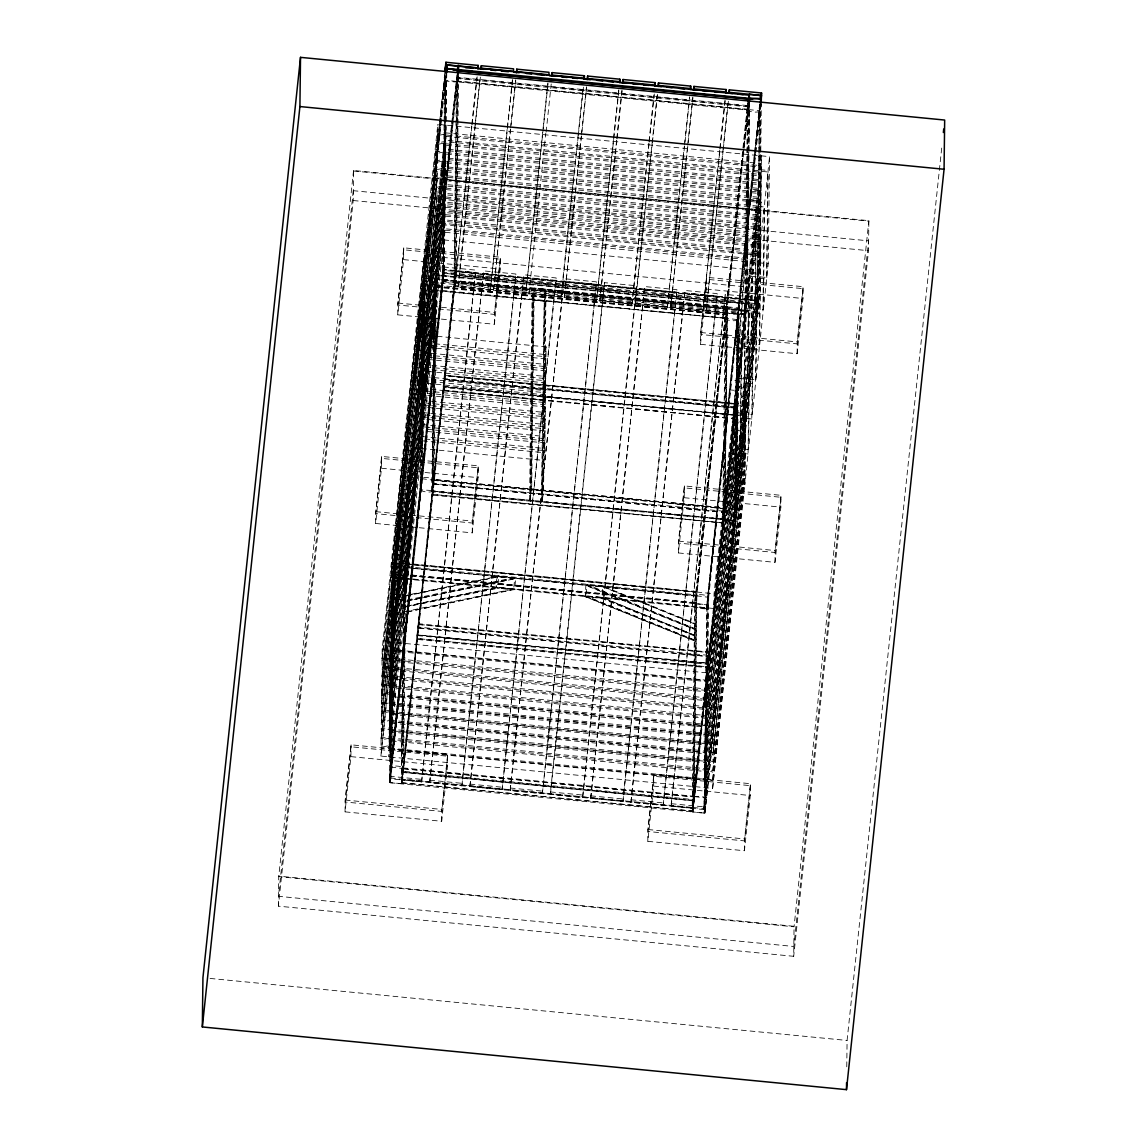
<?xml version="1.0" encoding="UTF-8"?>
<svg xmlns="http://www.w3.org/2000/svg" width="1147" height="1147" viewBox="0 0 1147 1147"><rect width="100%" height="100%" fill="white"/><g stroke="black" fill="none" stroke-linecap="round" stroke-linejoin="round"><path stroke-width="0.75" stroke-dasharray="5 3.75" d="M278.377 906.159L278.735 876.136L794.068 926.303L793.695 956.311L278.377 906.159L353.19 200.524L353.548 170.502L868.867 220.668L868.508 250.691L793.695 956.311M345.046 811.861L345.19 800.047L351.054 744.819L447.674 754.224L447.531 766.038L441.667 821.266L345.046 811.861L350.91 756.633L351.054 744.819M375.628 523.462L375.772 511.662L381.621 456.434L478.242 465.84L478.098 477.654L472.249 532.868L375.628 523.462L381.478 468.248L381.621 456.434M736.732 475.546L744.747 478.786L744.661 486.17L712.617 788.362L380.89 756.074L436.706 215.292L444.792 213.614L389.163 738.238L381.076 739.915L380.99 747.299L389.077 745.622M381.105 738.439L436.72 213.815L444.807 212.138L389.177 736.761L381.105 738.439L436.921 197.585L445.007 195.908M436.921 197.585L381.306 722.209L381.205 729.592L389.292 727.915M381.32 720.732L436.935 196.108L445.022 194.431L389.392 719.054L381.32 720.732L381.406 713.348L437.136 179.864L445.222 178.186L389.593 702.81L381.521 704.487L381.421 711.871L389.507 710.194M381.535 703.011L437.15 178.387L445.237 176.71L389.622 701.333L381.535 703.011L381.621 695.627L437.251 171.018L445.323 169.34M389.722 692.487L381.636 694.164L381.736 686.781L437.351 162.157L445.437 160.48L389.808 685.103L381.736 686.781M381.75 685.304L437.365 160.68L445.452 159.003L389.837 683.626L381.75 685.304L446.111 71.989M381.865 676.443L437.48 151.82L445.566 150.142L389.937 674.766L381.865 676.443L444.936 73.637M382.051 660.199L381.965 667.583L390.052 665.905L445.667 141.282L437.581 142.959L437.681 135.575L445.753 133.912L390.138 658.521L382.051 660.199L437.681 135.575M382.08 658.808L437.695 134.185L445.782 132.507L390.152 657.131L382.08 658.808L382.195 648.973L437.81 124.349L769.551 156.637L768.246 263.71L766.784 277.517L758.726 276.742L760.031 169.67L761.508 155.863L760.189 262.964L758.726 276.742M455.588 270.864L444.09 269.731L389.865 782.67L389.392 778.999L443.387 269.43L475.589 272.57L421.594 781.853L389.392 778.713L443.416 266.964L475.618 270.104L475.589 272.57M389.894 737.951L705.52 768.676L704.674 778.813L389.048 748.088L389.98 730.567L705.606 761.293M389.994 729.091L705.634 759.816L704.774 771.429L389.134 740.704L390.08 721.721L705.72 752.446L704.875 762.569L389.249 731.843L390.08 721.721M390.109 720.244L705.735 750.97L704.889 761.092L389.263 730.367L390.195 712.861L705.835 743.586M390.209 711.384L705.849 742.109L704.989 753.708L389.349 722.983L390.295 704L705.935 734.725M390.324 702.523L705.95 733.248L705.09 744.862L389.464 714.137L390.41 695.139L706.05 725.865L705.204 736.001L389.564 705.276L390.41 695.139M390.424 693.663L706.065 724.388L705.219 734.524L389.579 703.799L390.525 686.293M390.539 684.816L706.165 715.542L705.305 727.141L389.679 696.415L390.625 677.433L389.779 687.555L705.419 718.28L706.265 708.158L389.908 677.232L390.84 659.711M706.151 717.018L389.808 686.078L390.74 668.572L389.894 678.709L705.52 709.434L706.366 699.297L390.023 668.371M390.855 658.235L706.495 688.96L705.634 700.573L389.994 669.848L390.955 650.865L706.581 681.576L705.749 691.713L390.109 660.987L390.955 650.865M706.48 690.437L390.123 659.597L391.055 642.091L706.695 672.816M392.546 577.773C413.78 578.174 403.601 580.783 391.844 577.658L391.987 562.403L424.519 255.595L746.597 286.951L746.41 301.718L424.333 270.362L424.519 255.595M390.353 778.799L389.478 777.938L391.944 577.027L392.804 578.045L390.353 778.799L389.392 778.999M392.589 577.084L404.174 578.217L401.421 779.257L390.123 777.895L392.532 574.375L440.864 118.514M390.424 778.196L393.048 566.604C394.453 563.966 404.748 565.328 405.938 567.708L403.429 772.548L693.29 800.764L403.429 772.347L403.529 771.329L693.39 799.545L693.318 800.62M404.934 600.153L393.478 599.064L393.435 594.232L403.199 476.923L414.798 478.041M391.586 767.142L394.038 566.389L405.278 567.693L402.826 768.547L391.586 767.142L394.109 565.772M397.751 314.851L397.894 303.037L403.744 247.809L500.364 257.215L500.221 269.029L494.371 324.257L397.751 314.851L403.601 259.623L403.744 247.809M749.493 103.56L747.098 298.994L693.103 808.277L401.307 779.874L403.83 578.489M761.35 101.94L758.97 303.797L704.961 813.123L692.903 812.191L692.186 811.001L402.325 782.784L402.124 783.731L405.063 566.833M404.461 606.505L404.317 612.512L514.731 589.4L515.691 577.873L499.275 576.009C496.336 575.378 494.529 587.995 497.97 588.282L514.085 589.744M706.767 608.369L404.733 578.905L404.877 574.346L694.738 602.562L694.652 603.738L747.686 103.402M390.152 782.727L692.1 811.875L692.2 807.861L402.353 779.186L692.229 807.459L693.691 796.204L705.362 797.065L706.222 798.083L708.688 597.171C707.455 594.791 697.204 593.443 695.799 596.067L405.938 567.607L695.828 595.537L695.942 591.508L406.052 563.292L405.952 567.364L406.024 566.632L695.899 594.849L693.103 808.277L692.229 807.402L694.709 603.164L404.791 575.206L706.996 604.713M417.522 639.409L417.651 634.85L707.527 663.066L707.384 667.669L417.522 639.452L417.608 638.592L707.484 666.808L707.412 667.568M422.067 318.049L422.297 323.11L433.924 324.357L434.885 324.099L434.957 319.31L422.067 318.049L413.006 378.381L413.952 377.177L425.05 378.238L425.881 379.628M431.946 490.873L434.742 289.876L432.304 490.586L420.992 489.798L423.616 278.205L424.533 277.373L435.631 278.449L432.949 490.658C431.63 493.253 421.279 491.934 420.06 489.54L422.512 288.643C422.928 291.18 434.928 292.657 435.401 289.689L725.248 318.249L435.301 290.521L435.416 286.506M444.778 72.949L422.655 283.782L454.872 286.922L457.71 73.379M418.856 623.767L418.755 624.613L708.645 652.5L418.77 624.412L418.755 627.796L708.588 656.571L418.712 628.155L418.856 623.753L708.731 652.012L708.617 656.084L708.688 655.353L418.813 627.137M420.935 490.414L423.386 289.646M422.168 478.758L424.562 277.99L435.86 279.352L433.408 480.163L422.168 478.758L424.691 277.388M421.594 781.853L475.618 270.104M431.889 491.475L434.34 290.721M432.806 495.246L432.921 491.045L432.82 495.217L722.753 522.946L432.906 494.4L722.739 522.831M429.652 782.627L483.676 270.893L515.878 274.018L515.849 276.484L461.854 785.767L429.652 782.627L483.676 270.893M380.89 756.074L436.591 224.066L444.678 222.389M436.72 213.815L436.806 206.446L444.893 204.768M436.935 196.108L437.021 188.725L445.108 187.047M437.15 178.387L437.251 171.018M381.636 694.164L437.351 162.157M437.365 160.68L437.466 153.297L445.538 151.619L389.923 676.243L381.836 677.92M437.48 151.82L437.566 144.436L445.653 142.758L390.023 667.382L381.951 669.059M437.695 134.185L437.81 124.349M434.025 484.02L723.872 512.379L433.996 484.163L436.634 274.864L726.51 303.123L723.685 519.892L735.213 520.838L738.324 308.529L727.026 307.697L724.56 508.508L736.159 509.626L738.367 308.543M748.446 102.613L745.794 311.267L744.933 310.249L455.058 282.033L454.155 282.865L443.043 281.789L444.979 123.675M445.007 121.897L445.509 81.036L444.635 80.018L442.183 280.929L443.043 281.789M456.348 123.847L454.112 282.248L443.115 281.187L445.696 73.136M446.341 73.207L443.932 270.405L455.531 271.495M443.989 273.129L444.018 269.789M444.29 270.133L446.757 72.318M443.961 390.08L733.808 418.641L443.86 390.912L444.004 386.338L733.851 414.913L734.983 404.131L445.122 375.944M443.889 390.84L443.975 386.783L733.836 415.157L733.736 419.157M441.667 821.266L441.81 809.452L447.674 754.224M453.997 282.865L456.52 81.48L445.28 80.075L443.115 281.187M456.377 122.069L457.61 74.254M457.452 81.838L457.524 81.079L747.385 109.295L747.299 110.141L457.424 81.896L457.567 77.336L747.428 105.553M457.94 74.283L455.574 274.262L401.579 783.544L455.302 270.592L456.162 271.796L746.037 300.012C747.959 295.223 742.912 309.389 744.933 310.45L455.058 282.234M512.58 80.218L490.299 290.363L458.083 287.237L480.02 78.182M461.854 785.767L515.878 274.018M472.249 532.868L472.392 521.068L478.242 465.84M469.912 786.555L523.935 274.807L556.137 277.947L556.109 280.398L502.114 789.681L469.912 786.555L523.935 274.807M490.299 290.363L507.132 129.41M548.008 83.659L525.727 293.818L493.511 290.678L510.358 129.711M494.371 324.257L494.515 312.443L500.364 257.215M502.114 789.681L556.137 277.947M510.171 790.469L564.195 278.721L596.397 281.861L596.368 284.327L542.373 793.609L510.171 790.469L564.195 278.721M525.727 293.818L547.85 82.985M528.939 294.134L528.982 291.668L561.184 294.808L561.155 297.259L528.939 294.134L545.786 133.167M529.57 500.207L532.022 299.295L533.126 288.872L534.043 288.04L545.14 289.101L546.015 289.976L543.563 490.887L542.101 501.942L529.699 500.622L531.032 489.009L542.689 489.869L543.563 490.887M530.502 500.465L532.667 299.367L534.129 288.657M530.43 501.081L532.667 299.367M530.674 489.626L533.126 288.872M530.215 500.121L531.319 489.697L533.771 288.929M542.918 490.816L545.341 289.919L544.266 300.485L541.785 501.339L542.846 490.601L531.678 489.411L534.187 288.04M541.384 502.142L544.266 300.485M542.445 501.311L545.14 289.101M421.623 448.52L544.022 460.434L544.825 452.764L544.954 442.928L422.555 431.014M544.968 440.763L422.583 428.849L421.766 436.52L544.165 448.434L544.968 440.763L545.097 430.928L422.713 419.013M421.924 424.519L544.309 436.433L545.126 428.763L545.241 418.913L422.856 406.999M422.067 412.504L544.452 424.419L545.269 416.748L545.384 406.913L422.999 394.998M545.413 404.748L423.028 392.833L422.211 400.504L544.596 412.418L545.413 404.748L545.542 394.898L423.143 382.983M422.354 388.489L544.753 400.403L545.685 382.897L423.3 370.983L422.483 378.653L544.868 390.568L545.685 382.897M544.897 388.403L545.829 370.897L423.444 358.982M545.857 368.732L423.472 356.817L422.655 364.488L545.04 376.388L545.857 368.732L545.972 358.882L423.587 346.968M422.799 352.473L545.183 364.388L546.001 356.717L546.115 346.881L423.73 334.967M542.373 793.609L596.397 281.861M657.159 95.43L582.633 797.523L550.431 794.384L550.46 791.932L604.455 282.649L636.657 285.775L636.628 288.241L604.426 285.101L604.455 282.649M618.864 90.57L596.583 300.715L564.381 297.575L581.214 136.608M582.633 797.523L636.657 285.775M596.583 300.715L613.416 139.748M590.691 798.312L644.714 286.564L676.916 289.704L676.888 292.155L622.893 801.438L590.691 798.312L644.714 286.564M649.001 143.877L632.011 304.156L599.809 301.03L616.642 140.063M622.893 801.438L676.916 289.704M632.011 304.156L648.844 143.203M635.237 304.471L635.266 302.019L667.468 305.145L667.439 307.611L635.237 304.471L652.227 144.192M630.95 802.226L684.974 290.478L717.176 293.618L717.147 296.084L663.152 805.366L630.95 802.226L684.974 290.478M647.797 841.324L647.94 829.525L653.804 774.297L750.425 783.702L750.281 795.516L744.417 850.73L647.797 841.324L653.661 786.111L653.804 774.297M663.152 805.366L717.176 293.618M719.699 150.099L702.867 311.052L670.665 307.926L687.497 146.959M704.344 809.624L671.21 806.14L671.239 803.689L725.234 294.406L757.436 297.532L703.412 809.28L757.436 297.532M678.379 552.94L678.522 541.126L684.372 485.912L780.992 495.318L780.849 507.117L774.999 562.345L678.379 552.94L684.229 497.712L684.372 485.912M746.783 299.252L692.745 811.89L749.851 273.344L749.966 263.509L758.024 264.283L757.895 274.133L737.736 464.349L729.678 463.56L746.654 238.318L754.712 239.106L737.736 464.349M695.555 607.322L748.331 103.459M694.336 796.62L705.577 797.968L708.043 597.214L696.745 595.852L693.992 796.893L696.86 595.236M700.502 344.315L706.351 289.087L706.495 277.287L803.115 286.693L802.972 298.492L797.122 353.72L700.502 344.315L700.645 332.501L719.857 150.773M738.295 314.507L706.093 311.367L728.015 102.327M707.814 596.311L705.118 808.52L704.215 809.366L706.925 607.695M704.373 809.667L704.33 813.008L758.368 300.385L704.014 813.28M706.882 604.971L704.172 808.735L692.888 807.416L695.34 606.562L706.724 607.939M704.975 813.08L759.013 300.442L725.205 296.858L725.234 294.406M746.597 286.951L714.065 593.745L713.893 608.512L391.815 577.156M712.617 788.362L744.747 478.786M704.702 776.347L712.731 779.587L744.862 470.012L736.833 466.772L704.803 768.963L712.817 772.218M759.73 241.687L760.518 236.468L444.878 205.743L444.104 210.962L760.504 241.931L704.817 767.486L712.832 770.741L744.991 459.689L745.077 452.305L737.048 449.065L705.018 751.256L713.033 754.497L712.947 761.88L704.932 758.64M713.061 753.02L745.091 450.828L737.077 447.588L705.032 749.78L713.061 753.02L745.206 441.968L745.292 434.584L737.277 431.344L705.233 733.535L713.248 736.79L713.162 744.159L705.147 740.919M713.463 719.069L705.448 715.828L737.492 413.623L745.507 416.877L713.377 726.452L705.362 723.212M713.491 717.592L745.521 415.4L737.507 412.16L705.462 714.352L713.491 717.592L745.636 406.54L745.722 399.156L737.707 395.916M705.677 696.63L713.706 699.871L713.792 692.501L705.778 689.247M722.667 523.462L725.277 314.78L726.424 303.74L436.649 274.893M435.631 278.449L436.505 279.323L726.395 307.539L726.452 303.726L436.563 275.595M723.9 511.892L724.015 507.82L434.14 479.546L724.015 507.82L722.825 519.161L432.906 491.102M724.918 508.221L727.37 307.468M727.442 306.851L738.381 307.912L739.256 308.787L736.804 509.698L736.087 508.709L724.99 507.619L727.442 306.851L726.395 307.539L436.505 279.323M445.165 378.639L445.079 379.456L734.969 407.543L735.012 404.117L445.122 375.772L445.065 379.843L734.926 408.06L735.069 403.5L445.194 375.255L735.069 403.5M734.639 520.953L737.148 319.583L725.908 318.178L723.456 518.989L734.754 520.337L737.206 319.583M735.93 508.68L738.381 307.912M738.625 390.726L738.754 380.89L730.696 380.101L730.582 389.951L738.625 390.726L758.798 200.524L758.913 190.674L750.869 189.886L733.894 415.142L741.937 415.917L758.798 200.524L750.74 199.736M744.804 314.808L744.89 313.991L455.015 285.775L454.929 286.592L744.79 314.851L744.919 310.393M745.579 310.364L748.03 109.553L759.629 110.686L757.178 311.439L745.579 310.307M746.74 302.607L748.489 152.422M748.504 150.644L749.091 102.671M712.731 779.587L744.862 470.012M712.832 770.741L744.876 468.535L744.962 461.166L736.947 457.911M745.091 450.828L745.177 443.445L737.163 440.204M745.507 416.877L745.421 424.261L737.392 421.006L705.333 724.675L713.362 727.929L713.276 735.313L705.247 732.058L737.292 429.867L745.306 433.107L745.407 425.738L737.378 422.483M745.521 415.4L745.622 408.017L737.593 404.776L705.563 706.968L713.577 710.208M713.706 699.871L745.736 397.679L745.837 390.295L737.808 387.055M712.717 780.978L704.688 777.738L745.851 388.905L745.966 379.069L737.922 378.281M746.711 299.783L748.833 152.15M748.862 150.372L749.45 102.398M744.819 484.608L746.138 377.535L738.08 376.746L736.775 483.819L744.819 484.608L748.073 453.925L749.392 346.853L741.335 346.064L740.03 453.151L748.073 453.925M704.573 787.588L747.443 383.198L748.747 276.126L756.805 276.9L755.5 383.973L752.246 414.655L744.188 413.881L745.493 306.808L753.55 307.582L752.246 414.655M760.504 241.931L759.199 349.003L755.945 379.686L747.901 378.897L749.206 271.825L757.264 272.613M748.532 449.638L749.837 342.566L741.794 341.777L740.475 448.85L748.532 449.638L751.787 418.956L753.092 311.884M744.417 850.73L744.575 838.93L750.425 783.702M747.901 378.897L751.156 348.215L752.461 241.142L692.143 808.477L692.229 807.402M751.6 343.928L752.919 236.856L756.16 206.173L764.217 206.962L762.913 314.034L759.658 344.702L751.6 343.928L754.855 313.246L756.16 206.173M755.314 308.944L756.619 201.872L759.873 171.204L767.931 171.978L766.612 279.051L763.372 309.733L755.314 308.944L758.568 278.277L766.612 279.051M755.945 379.686L759.271 110.958M760.461 102.843L757.809 311.511L756.905 312.328L745.048 311.095L743.729 418.168L751.787 418.956M760.69 103.804L758.282 301.016L747.041 299.611M759.658 344.702L760.963 237.63L764.217 206.962M763.372 309.733L764.676 202.661L767.931 171.978M766.784 277.517L768.089 170.444L769.551 156.637M774.999 562.345L775.143 550.531L780.992 495.318M797.122 353.72L797.265 341.906L803.115 286.693M846.758 1066.81L847.088 1040.444L942.031 144.981M403.486 768.648L693.376 796.821L403.472 768.805C403.429 765.78 391.342 765.063 390.597 767.357M532.022 299.295L532.896 300.313L544.553 301.174L546.015 289.976M748.403 99.617L694.595 607.121C694.552 606.491 704.143 610.089 707.484 608.383L755.629 154.3M725.262 317.963C725.434 320.902 737.177 321.777 738.152 319.368M722.811 518.874L432.935 490.801M758.927 301.073L758.052 300.055L704.057 809.538M404.733 578.905L458.628 70.641L456.133 275.194L745.994 303.754L456.119 275.538L456.219 274.319L758.267 303.783M726.467 306.521L436.534 278.907L726.409 307.081M723.972 511.218L434.068 483.561M735.026 406.913L422.512 376.488M515.118 578.475L405.522 601.214L514.688 578.131L513.67 589.171L497.612 587.364L498.873 576.683L514.688 578.131M601.415 597.73L694.308 635.295L602.806 597.558L603.265 586.232L585.888 584.941L585.257 596.669L694.193 640.729L695.426 629.015L587.092 585.171L585.73 596.168L601.903 597.472L602.892 586.805L587.092 585.171M456.219 274.463L444.247 273.258L390.31 782.741M744.933 310.249L747.4 106.155L457.538 77.781M432.906 491.217L722.796 519.218M456.148 275.022L746.009 303.611M693.333 800.248L403.457 771.945M733.822 415.013L443.903 387.557M435.416 286.478L725.277 314.78L435.344 287.166M445.093 379.37L734.94 407.873M694.322 635.108L694.25 635.839L601.343 598.347L585.257 596.669M746.023 303.267L746.095 302.536L692.114 811.818M404.404 607.136L497.97 588.282M405.594 600.713L417.006 463.359L416.175 461.969L404.647 600.483L392.747 598.963L404.131 462.098L405.235 460.893L393.693 599.408M694.279 635.352L695.526 623.567L602.648 586.074M695.455 628.929L587.164 584.569M417.594 635.581L707.427 664.285L707.498 663.468L417.637 634.994L707.527 663.267L708.645 652.7M722.739 519.605L432.849 491.877M393.378 598.963L405.135 461.768L416.361 463.23L404.977 600.096M405.02 595.322L414.425 478.442M705.763 690.322L706.609 680.185L390.969 649.46M705.548 707.957L706.394 697.82L390.754 667.095M705.434 716.803L706.28 706.681L390.64 675.956M402.353 779.444L402.267 780.261L471.704 125.955M694.724 602.906L404.862 574.489M694.308 635.037L601.903 597.472M435.401 286.406L725.32 314.178M405.536 601.343L516.021 578.561M435.43 286.105L725.305 314.364M443.975 386.639L733.865 414.755M747.414 105.696L747.328 106.771L457.467 78.555M497.612 587.364L404.475 606.634L496.694 587.221M353.548 170.502L278.735 876.638L794.054 926.79L868.867 220.668M391.844 577.658L445.366 73.064M441.05 116.722L445.581 73.996M392.804 578.045L446.427 72.118M381.521 704.487L437.136 179.864M381.076 739.915L436.706 215.292M456.864 74.799L389.493 711.67L381.406 713.348M403.758 579.106L457.194 74.971M457.51 74.899L404.088 578.848L403.945 575.393M457.94 73.852L389.378 720.531L381.306 722.209M404.475 606.634L415.443 478.113L414.497 479.317L403.386 478.256L402.554 476.851L392.79 594.175L405.68 595.422L499.275 576.009M389.349 782.354L443.344 273.072L455.259 274.52M390.052 782.483L444.348 269.516L443.287 270.348M401.264 783.802L455.617 270.921M471.89 124.177L476.808 77.867M402.224 783.602L471.861 126.629M472.048 124.851L477.152 76.763M458.083 287.237L475.087 126.944M475.274 125.166L480.364 77.078M507.318 127.618L512.422 79.544M510.544 127.934L515.634 79.846M493.511 290.678L515.792 80.534M546.13 132.063L551.22 83.975M546.115 346.881L545.312 354.552L422.913 342.638M545.972 358.882L545.169 366.553L422.77 354.638M545.829 370.897L545.011 378.553L422.626 366.653M545.542 394.898L544.725 402.568L422.34 390.654L423.171 380.818L545.556 392.733M545.384 406.913L544.581 414.583L422.182 402.669M545.241 418.913L544.424 426.584L422.039 414.669M545.097 430.928L544.28 438.598L421.895 426.684L422.727 416.848L545.126 428.763M544.954 442.928L544.137 450.599L421.752 438.684M561.184 294.808L583.092 88.219M561.155 297.259L578.145 136.98M578.332 135.203L583.436 87.115M581.4 134.83L586.49 86.742M564.381 297.575L586.647 87.43M613.602 137.97L618.706 89.882M616.828 138.285L621.918 90.197M599.809 301.03L616.799 140.737M616.986 138.959L622.09 90.871M550.431 794.384L604.426 285.101M649.03 141.411L653.948 95.115M649.188 142.099L654.292 94.011M652.414 142.414L657.518 94.326M667.468 305.145L684.272 146.644M684.458 144.866L689.562 96.778M667.439 307.611L689.72 97.466M687.684 145.182L692.788 97.094M670.665 307.926L692.946 97.767M719.886 148.321L724.99 100.233M720.044 148.995L725.148 100.907M706.093 311.367L723.083 151.089M723.27 149.311L728.374 101.223M671.21 806.14L725.205 296.858M694.738 602.562L695.842 592.124L405.995 563.951M695.24 607.193L749.048 99.689M749.364 99.818L695.412 607.48M706.839 604.913L759.615 104.262M760.318 101.079L706.509 608.584L707.57 607.752M706.839 608.311L754.984 154.228M755.17 152.451L760.26 104.377M760.232 105.452L738.324 312.041L706.122 308.916M760.576 104.363L707.527 605.028L706.695 604.87M755.816 152.522L761.192 102.054M693.06 812.205L758.913 190.674M713.248 736.79L745.292 434.584M713.033 754.497L745.077 452.305M404.805 578.217L694.681 606.433M443.946 390.424L733.822 418.354M403.472 768.805L403.558 767.96L693.433 796.204L693.347 796.936M747.385 109.295C747.443 112.334 759.3 113.137 760.275 110.743M726.424 303.941L726.51 303.123M406.067 563.292L405.981 564.109L695.842 592.325L695.942 591.508M734.983 404.231L735.069 403.472M434.14 479.604L434.053 480.421L723.915 508.637L724.99 507.619M405.608 596.053L499.203 576.626M514.917 588.999L404.332 612.498M404.404 611.695L514.014 588.913M694.279 639.868L585.5 595.867M417.608 638.635L707.484 667.009M402.31 782.871L692.186 811.044M744.876 314.077L454.986 285.976L455.001 282.635L744.919 310.55L744.833 311.411L454.958 283.252M723.929 508.594L434.053 480.22C433.236 477.525 422.54 476.421 421.164 478.973M695.469 624.269L602.591 586.691M457.495 81.236L456.606 82.097L445.509 81.036M747.371 109.452L457.481 81.279M725.248 318.077L435.301 290.549M414.11 377.177L423.042 317.733M414.01 378.037L423.042 318.006L434.14 319.095L425.236 379.571L413.651 378.438M422.655 322.852L412.074 393.192L423.358 394.726L434.957 319.31M412.361 393.665L422.971 323.01L434.211 324.028M434.899 324.042L424.318 394.382L423.214 395.6L412.117 394.496L422.67 323.239M425.05 378.238L434.14 318.809M425.007 379.112L433.982 319.067M423.315 394.726L434.025 324.085M423.214 395.6L433.924 324.357M497.812 576.798L405.579 595.924M602.806 597.558L601.343 598.347M443.387 269.717L444.204 269.516M391.887 574.303L403.959 575.192M758.956 303.84L758.11 303.797M402.296 779.329L401.307 779.874M393.478 594.175L404.762 595.193M746.84 299.209L758.339 300.342M392.589 574.317L404.776 575.565M695.34 603.795L706.552 604.842M401.493 783.602L390.009 782.698M704.272 813.065L692.802 811.947M437.265 169.541L445.351 167.863L389.708 693.964L381.621 695.627M437.05 187.248L445.122 185.57M436.835 204.969L444.907 203.291L389.277 729.392L381.191 731.069M436.62 222.676L444.692 220.998L389.062 747.012L380.976 748.69M514.759 577.514L404.647 600.483M404.447 607.078L498.042 587.665M423.042 318.006L411.443 393.134L412.117 394.496M543.95 300.772L532.954 299.697M758.296 304.012L746.754 302.88M445.05 132.808L760.69 163.534M445.724 136.364L761.364 167.089L760.576 172.294L444.95 141.568L445.753 134.973L761.379 165.698L760.604 170.903L444.964 140.178M760.031 169.67L768.089 170.444M756.619 201.872L764.676 202.661M353.548 171.003L868.867 221.156M752.919 236.856L760.963 237.63M353.19 200.524L868.508 250.691M760.289 255.58L444.649 224.855L443.86 230.06L759.5 260.785L760.303 254.19L444.663 223.464L443.889 228.669L759.515 259.394M436.505 231.45L768.246 263.71M443.746 239.909L759.386 270.635M749.851 273.344L757.895 274.133M403.601 259.623L500.221 269.029M706.351 289.087L802.972 298.492M483.647 273.344L515.849 276.484M523.907 277.273L556.109 280.398M564.166 281.187L596.368 284.327M644.686 289.03L676.888 292.155M684.945 292.944L717.147 296.084M746.066 299.811L456.176 271.61L455.302 270.592M754.855 313.246L762.913 314.034M422.698 281.316L454.9 284.456M458.126 284.771L490.328 287.911M493.554 288.212L525.756 291.352M564.41 295.123L596.612 298.249M599.838 298.564L632.04 301.704M670.694 305.46L702.896 308.6M434.398 290.105L423.157 288.7L420.992 489.798M397.894 303.037L494.515 312.443M700.645 332.501L797.265 341.906M751.156 348.215L759.199 349.003M423.616 344.803L546.001 356.717M747.443 383.198L755.5 383.973M423.315 368.818L545.714 380.732M422.885 404.834L545.269 416.748M729.793 453.725L737.851 454.499M422.44 440.849L544.825 452.764M736.603 485.382L744.661 486.17M381.478 468.248L478.098 477.654M684.229 497.712L780.849 507.117M434.01 483.962L723.872 512.179M375.772 511.662L472.392 521.068M678.522 541.126L775.143 550.531M391.987 562.403L714.065 593.745M405.938 567.65L695.799 595.867M382.195 648.973L713.936 681.261L713.807 691.111L705.792 687.856M389.693 694.939L705.333 725.664M389.478 712.66L705.118 743.385M389.363 721.506L705.004 752.231M389.148 739.227L705.505 770.067L704.659 780.204L389.034 749.478L389.865 739.342L389.751 749.192L705.391 779.917M350.91 756.633L447.531 766.038M653.661 786.111L750.281 795.516M389.421 776.247L421.623 779.387M429.681 780.175L461.883 783.301M469.94 784.089L502.142 787.229M510.2 788.003L542.402 791.143M550.46 791.932L582.662 795.057M590.719 795.846L622.921 798.986M630.979 799.76L663.181 802.9M671.239 803.689L703.441 806.814M345.19 800.047L441.81 809.452M647.94 829.525L744.575 838.93M210.059 978.434L847.088 1040.444M723.685 519.892L722.868 519.304M704.158 809.553L705.018 809.725M737.822 385.664L745.851 388.905M745.736 397.679L737.722 394.439L705.663 698.107L713.692 701.347L713.592 708.731L705.577 705.491L737.607 403.3L745.636 406.54M745.206 441.968L737.177 438.728L705.118 742.396L713.147 745.636M744.991 459.689L736.962 456.434L704.903 760.117L712.932 763.357M736.861 465.295L744.876 468.535M736.747 474.155L744.776 477.396M603.924 587.121L695.455 624.14M586.604 585.443L695.383 629.703L585.701 585.357M584.597 595.78L694.279 640.141M585.859 596.841L694.193 640.7M390.252 649.761L388.933 756.862L444.563 232.239L445.868 125.138L390.252 649.761M353.305 190.689L278.492 896.309L793.81 946.476L868.623 240.841L353.305 190.689M351.025 746.797L345.175 802.011L441.796 811.416L447.645 756.203L351.025 746.797M381.607 458.399L375.743 513.627L472.363 523.032L478.227 467.804L381.607 458.399M403.715 249.788L397.866 305.002L494.486 314.407L500.336 259.193L403.715 249.788M653.776 776.261L647.926 831.489L744.546 840.894L750.396 785.666L653.776 776.261M684.358 487.876L678.494 543.09L775.114 552.496L780.978 497.282L684.358 487.876M706.466 279.251L700.616 334.48L797.237 343.885L803.086 288.657L706.466 279.251M445.638 143.748L444.85 148.952L760.49 179.678L761.278 174.473L445.638 143.748M445.624 145.225L444.835 150.429L760.475 181.154L761.25 175.95L445.624 145.225M445.538 152.608L444.749 157.813L760.389 188.538L761.164 183.334L445.538 152.608M445.509 154.085L444.735 159.29L760.361 190.015L761.149 184.81L445.509 154.085M445.423 161.455L444.635 166.673L760.275 197.399L761.063 192.18L445.423 161.455M445.409 162.931L444.62 168.15L760.26 198.875L761.034 193.657L445.409 162.931M445.308 170.315L444.534 175.534L760.16 206.259L760.948 201.04L445.308 170.315M445.294 171.792L444.52 177.011L760.146 207.722L760.934 202.517L445.294 171.792M445.208 179.176L444.419 184.38L760.06 215.106L760.834 209.901L445.208 179.176M445.194 180.653L444.405 185.857L760.045 216.582L760.819 211.378L445.194 180.653M445.093 188.036L444.319 193.241L759.945 223.966L760.733 218.762L445.093 188.036M445.079 189.513L444.29 194.718L759.931 225.443L760.719 220.238L445.079 189.513M444.993 196.897L444.204 202.101L759.844 232.827L760.619 227.608L444.993 196.897M444.979 198.359L444.19 203.578L759.83 234.303L760.604 229.085L444.979 198.359M444.864 207.22L444.075 212.439L759.715 243.164L760.504 237.945L444.864 207.22M444.778 214.604L443.989 219.808L759.629 250.533L760.404 245.329L444.778 214.604M444.749 216.08L443.975 221.285L759.601 252.01L760.389 246.806L444.749 216.08M456.248 270.979L746.138 299.152L456.262 270.979"/><path stroke-width="1.5" d="M202.331 1026.952L202.933 977.746L300.514 57.35L944.669 120.048L944.067 169.254L846.486 1089.65L202.331 1026.952L299.912 106.556L300.514 57.35M445.466 71.931C444.792 65.164 447.889 59.544 446.111 71.989M445.882 64.734L445.911 62.268L478.127 65.408L478.098 67.859L445.882 64.734L445.122 72.146M445.839 68.376L457.983 69.623L458.126 66.211L446.627 65.021L446.713 68.548M446.757 72.318L446.8 68.763L445.739 69.58M457.71 73.379L457.753 69.824L446.656 68.763M481.339 65.723L481.31 68.175L513.526 71.315L513.555 68.849L481.339 65.723L480.966 69.279M516.767 69.164L516.738 71.63L548.954 74.756L548.983 72.304L516.767 69.164L516.394 72.734M552.194 72.619L552.166 75.071L584.382 78.211L584.411 75.745L552.194 72.619L551.822 76.175M587.622 76.06L587.594 78.526L619.81 81.652L619.839 79.2L587.622 76.06L587.25 79.63M623.05 79.516L623.022 81.967L655.238 85.107L655.267 82.641L623.05 79.516L622.678 83.071M658.478 82.957L658.45 85.423L690.666 88.563L690.695 86.097L658.478 82.957L658.106 86.527M693.921 86.412L693.878 88.864L726.094 92.004L726.123 89.538L693.921 86.412L693.534 89.968M761.092 102.656L761.551 92.993L729.349 89.853L729.306 92.319L761.522 95.459L760.948 101.094M462.212 70.584L458.628 70.842L748.489 99.058L749.306 94.283L760.776 95.602L760.604 99.101L761.479 99.101M749.235 97.896L749.278 94.556C745.708 102.958 759.672 95.201 761.379 100.305M749.507 101.782L749.263 98.183L748.131 102.341M760.461 102.843L760.877 95.688M846.486 1089.65L846.572 1082.625M748.561 98.312L458.728 69.623L458.628 70.842M458.657 70.311L457.753 69.824M458.642 70.698L748.489 98.857M444.964 71.171L445.911 62.268M446.126 68.605L446.527 65.092M446.427 72.318L446.8 68.562M457.237 71.429C458.929 54.483 458.642 79.043 458.126 66.211M477.74 68.963L478.127 65.408M584.024 79.315L584.411 75.745M619.452 82.756L619.839 79.2M654.894 86.211L655.267 82.641M690.322 89.652L690.695 86.097M725.75 93.108L726.123 89.538M728.962 93.423L729.349 89.853M749.22 98.054L749.45 94.283M760.174 99.115L760.547 95.359L761.407 95.602M760.977 98.341L761.551 92.993M943.35 132.522L943.723 128.951M458.685 66.97L458.757 66.239L748.561 95.158M749.134 99.115L752.618 99.144M760.561 99.101L749.292 97.968M465.782 67.788L472.922 68.275M478.227 68.806L483.59 69.322M490.687 70.024L496.049 70.526M501.354 71.057L508.494 71.745M513.799 72.275L519.161 72.777M526.244 73.48L531.606 73.996M536.911 74.526L544.065 75.2M549.37 75.731L554.732 76.232M561.815 76.949L567.177 77.451M572.482 77.982L577.844 78.483M584.927 79.2L590.289 79.702M597.386 80.405L602.749 80.907M608.053 81.451L613.416 81.953M620.498 82.656L625.861 83.157M632.943 83.874L638.306 84.376M643.61 84.907L648.987 85.408M656.07 86.111L661.432 86.627M666.737 87.158L672.099 87.659M679.182 88.362L684.544 88.878M691.627 89.581L697.003 90.083M702.308 90.613L707.67 91.129M714.753 91.832L720.115 92.334M727.198 93.036L732.56 93.552M737.865 94.083L743.227 94.584M465.768 70.928L472.879 71.616M452.993 69.981L457.911 70.555M299.912 106.556L944.067 169.254"/></g></svg>
